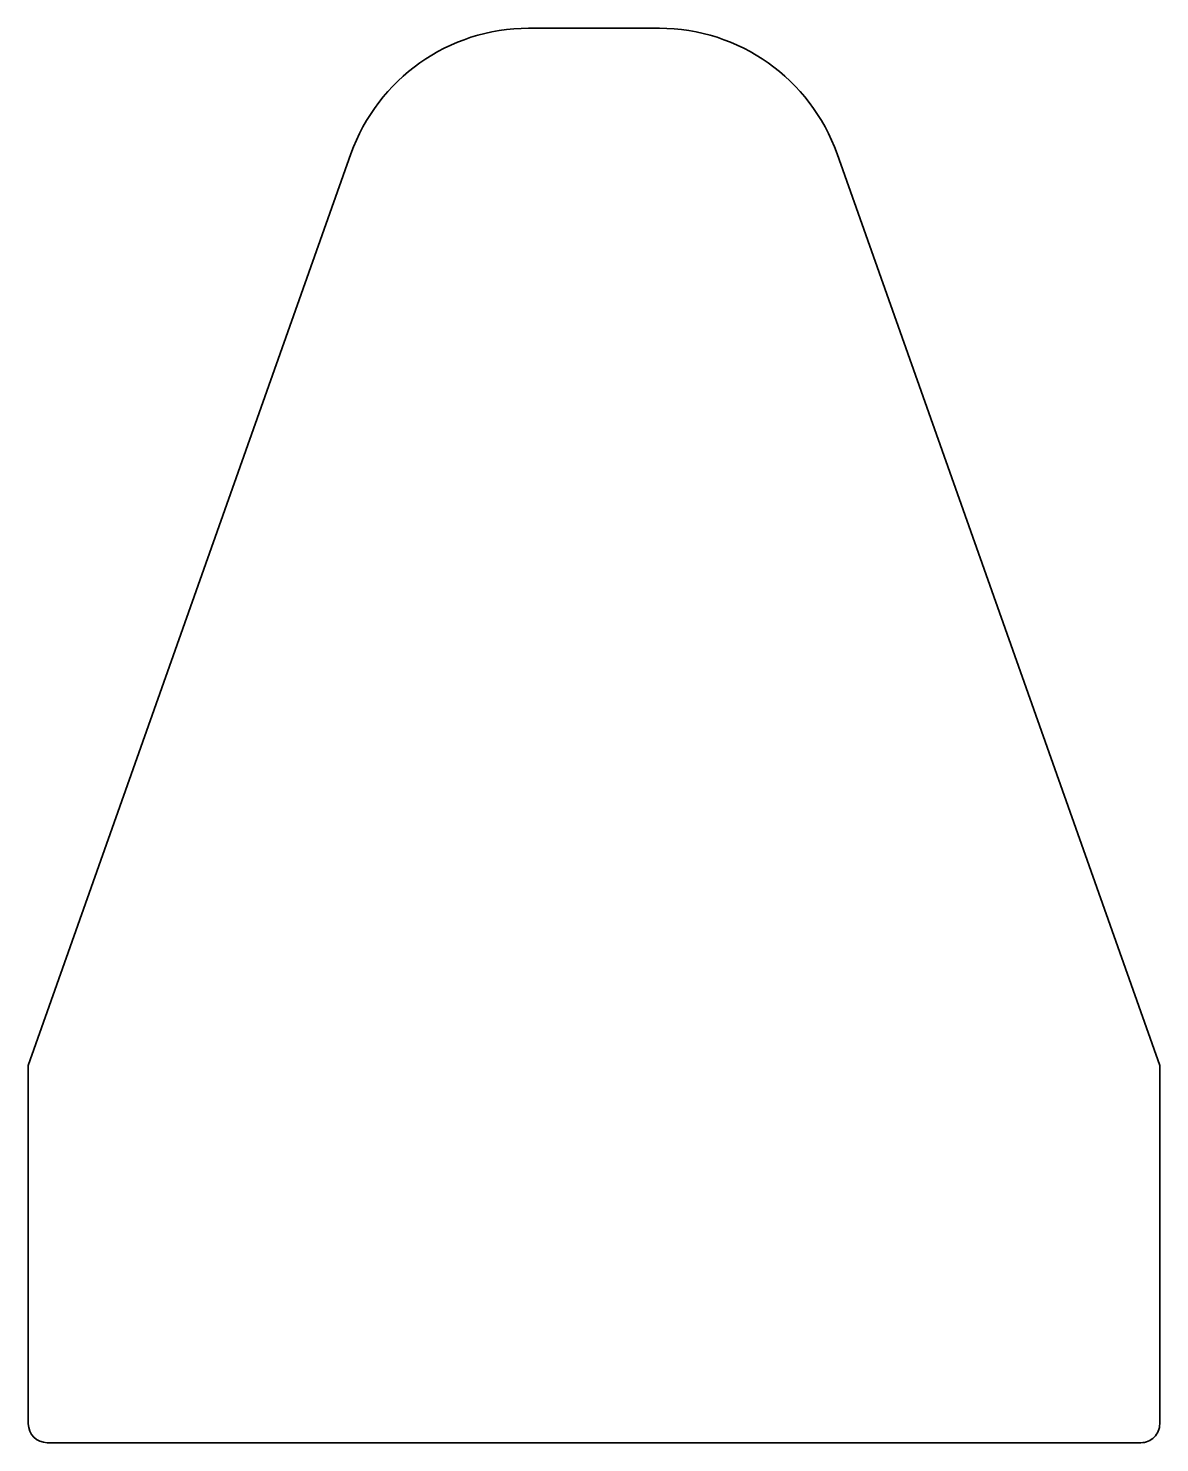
# Model space of a CAD drawing. Extents: x 84.5 to 144.5, y 43.5 to 118.5.
import ezdxf

# ---------------------------------------------------------------- set-up
doc = ezdxf.new("R2010")
doc.units = 0

msp = doc.modelspace()

# ---------------------------------------------------------------- linework, layer by layer
at = {"color": 7, "lineweight": 35, "ltscale": 0.086631}
for p in [(111.034767, 118.5), (117.965233, 118.5)]:
    msp.add_line(p, (114.5, 118.5), dxfattribs=at)
at = {"color": 7, "lineweight": 35}
for p, q in [((84.5, 63.5), (101.607803, 111.836502)), ((144.5, 63.5), (127.392197, 111.836502)), ((114.5, 43.5), (85.5, 43.5)), ((114.5, 43.5), (143.5, 43.5))]:
    msp.add_line(p, q, dxfattribs=at)
at = {"color": 7, "lineweight": 35, "ltscale": 0.475}
for p, q in [((84.5, 44.5), (84.5, 63.5)), ((144.5, 44.5), (144.5, 63.5))]:
    msp.add_line(p, q, dxfattribs=at)
at = {"color": 7, "lineweight": 35}
for centre, radius, start, end in [((117.965233, 108.5), 10, 19.490466, 90.000003), ((111.034767, 108.5), 10, 90.000003, 160.509541), ((85.5, 44.5), 1, 180.000005, 269.999997), ((143.5, 44.5), 1, 269.999997, 360)]:
    msp.add_arc(centre, radius, start, end, dxfattribs=at)

doc.saveas('drawing.dxf')
